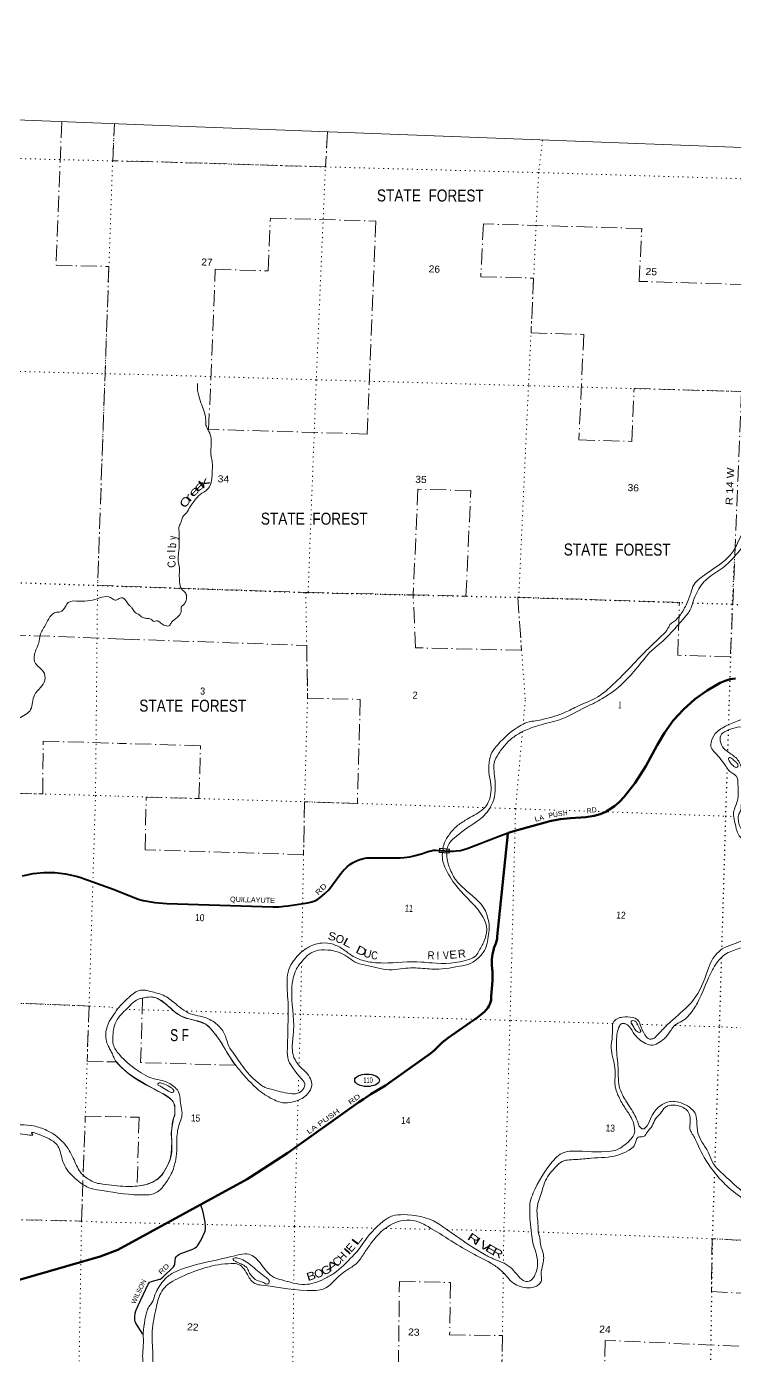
# Model space of a CAD drawing. Header units: feet. Extents: x -932108 to -739700, y 12311 to 202656.
# Drawn here: x -865854 to -848161, y 169453 to 202656 of the extents above; entities that cross this region are included whole.
import ezdxf
from ezdxf.enums import TextEntityAlignment as Align

# ---------------------------------------------------------------- set-up
doc = ezdxf.new("R2010")
doc.units = ezdxf.units.FT
doc.header["$LTSCALE"] = 80
doc.linetypes.add('DOT_DASHED', pattern=[7.7, 5, -1.2, 0.3, -1.2])
doc.linetypes.add('DOTTED', pattern=[1.5, 0.3, -1.2])
for name, color, linetype, lineweight in [('17', 7, 'Continuous', 25), ('23', 7, 'Continuous', 70), ('26', 7, 'Continuous', 40), ('29', 7, 'Continuous', 25), ('30', 7, 'Continuous', 35), ('39', 7, 'Continuous', 13), ('4', 7, 'Continuous', 13), ('44', 7, 'DOT_DASHED', 13), ('6', 7, 'DOTTED', 25), ('61', 7, 'Continuous', 13), ('7', 7, 'DOTTED', 13)]:
    doc.layers.add(name, color=color, linetype=linetype, lineweight=lineweight)
doc.layers.add('27', color=7, linetype='Continuous')
doc.layers.add('41', color=7, linetype='Continuous')

msp = doc.modelspace()

# ---------------------------------------------------------------- linework, layer by layer
at = {"layer": '17'}
msp.add_ellipse((-857343.59, 176327.61), major_axis=(-309.24, 1), ratio=0.500121, dxfattribs=at)
at = {"layer": '23'}
for points in [[(-853818.45, 182507.64), (-853757.37, 182528.5), (-853707.5, 182541.87), (-852836.84, 182781.85), (-852775.92, 182798.17), (-852517.26, 182849.77), (-852254.62, 182874.05), (-851874.22, 182904.38), (-851667.54, 182937.87), (-851520.13, 182980.65), (-851378, 183038.6), (-851362.66, 183045.92), (-851299.44, 183083.2), (-851161.55, 183179.15), (-851034.45, 183289), (-850919.52, 183411.52), (-850645.78, 183758.45), (-850377.47, 184177.78), (-850093.55, 184698.39), (-849911.71, 185009.39), (-849688.52, 185314.65), (-849434.63, 185594.91), (-849152.85, 185847.09), (-848846.24, 186068.44), (-848518.18, 186256.53), (-848394.3, 186307.83), (-848265.74, 186345.9), (-848133.9, 186370.33)], [(-864016.05, 171925.11), (-863568.95, 172090.03), (-860340.57, 173860.84), (-860252.17, 173911.39), (-859322.78, 174515.81), (-857545.87, 175777.25), (-857432.13, 175855.79), (-857247.08, 175983.55), (-857109.34, 176061.51), (-856879.03, 176198.95), (-855960.36, 176854.25), (-855755.95, 177000.89), (-855656.57, 177084.01), (-855568.2, 177175.03), (-855467.29, 177268.06), (-855315.02, 177385.03), (-854578.12, 177902.41), (-854401.37, 178049.48), (-854390.2, 178059.81), (-854354.69, 178097.44), (-854323.31, 178138.57), (-854296.4, 178182.75), (-854274.26, 178229.5), (-854257.12, 178278.32), (-854245.18, 178328.65), (-854238.56, 178379.96), (-854237.35, 178431.68), (-854206.02, 178812.58), (-854204.26, 178850.08), (-854207.34, 179057.14), (-854213.05, 179093.96), (-854224.25, 179222.95), (-854221.9, 179352.41), (-854206.03, 179480.91), (-854176.81, 179607.05), (-854170.56, 179626.27), (-854126.18, 179742.74), (-854106.99, 179803.51), (-854094.26, 179865.94), (-854088.44, 179922.91), (-853820.94, 182483.78), (-853818.45, 182507.64)], [(-872275.85, 168554.44), (-872142.48, 168687.91), (-871958.34, 168837.46), (-870012.11, 170077.14), (-869701.47, 170244.46), (-869375.04, 170378.38), (-869221.6, 170428.04), (-864016.05, 171925.11)]]:
    msp.add_lwpolyline(points, dxfattribs=at)
at = {"layer": '26'}
for points in [[(-863662.61, 181097.13), (-863062.09, 180850.38), (-862941.04, 180819.8), (-862644.98, 180767.95), (-862345.13, 180747.32), (-859699.59, 180665.52), (-859546.1, 180664.08), (-859418.94, 180675.11), (-859313.34, 180687.02), (-858831.69, 180758.61), (-858792.94, 180765.69), (-858720.69, 180784.96), (-858650.85, 180811.67), (-858584.19, 180845.54), (-858521.43, 180886.19), (-858519.7, 180887.48), (-858404.75, 180982.86), (-858300.4, 181089.74), (-858207.79, 181206.94), (-857995.48, 181490.68), (-857911.51, 181591.18), (-857906.58, 181596.72), (-857841.55, 181661.92), (-857770.06, 181719.97), (-857692.89, 181770.23), (-857610.89, 181812.14), (-857524.96, 181845.26), (-857436.04, 181869.21), (-857345.1, 181883.73), (-857253.14, 181888.67), (-856516, 181887.2), (-856414.66, 181890.69), (-856275.39, 181908.12), (-856138.7, 181940.02), (-855983.82, 181989.24), (-855842.3, 182034.98), (-855816.68, 182043.26), (-855792.3, 182050.75), (-855744.45, 182063.86), (-855682.27, 182074.06), (-855619.36, 182077.71), (-855286.82, 182052.25), (-855261.32, 182052.52), (-855231.67, 182052.82), (-855205.97, 182053.09), (-855181.67, 182054.03), (-855114.9, 182056.61), (-855008.33, 182070.61), (-854945.69, 182085.07), (-854920.57, 182090.87), (-854895.69, 182098.66), (-854842.32, 182115.38), (-853930.62, 182469.32), (-853818.45, 182507.64)], [(-865957.84, 181436.99), (-865691.57, 181491.88), (-865421.02, 181518.63), (-865149.15, 181516.96), (-864878.95, 181486.87), (-864613.37, 181428.71), (-864518.65, 181400.75), (-863662.61, 181097.13)]]:
    msp.add_lwpolyline(points, dxfattribs=at)
at = {"layer": '29'}
msp.add_lwpolyline([(-862949.9, 169986.13), (-863122.39, 170262.75), (-863141.58, 170302.17), (-863147.64, 170330.47), (-863150.66, 170412.33), (-863141.58, 170506.32), (-863126.43, 170565.94), (-863065.83, 170703.39), (-862815.36, 171232.96), (-862781.02, 171273.4), (-862768.9, 171285.53), (-862734.56, 171301.68), (-862706.28, 171311.81), (-862617.4, 171329.98), (-862524.48, 171354.24), (-862508.33, 171362.34), (-862488.13, 171374.47), (-862447.73, 171410.83), (-862181.1, 171665.51), (-862154.84, 171703.93), (-862148.78, 171734.23), (-862128.58, 171887.85), (-862113.44, 171915.16), (-862084.14, 171948.49), (-862046.78, 171973.78), (-861995.26, 172001.04), (-861696.31, 172106.15), (-861636.73, 172137.5), (-861604.41, 172163.78), (-861583.19, 172187), (-861498.36, 172320.4), (-861389.28, 172558.91), (-861377.17, 172619.58), (-861377.16, 172668.06), (-861393.32, 172785.29), (-861441.8, 173031.89), (-861465.05, 173117.83), (-861507.08, 173220.99)], dxfattribs=at)
at = {"layer": '39'}
msp.add_lwpolyline([(-863789.75, 177799.4), (-863836.78, 177659.6), (-863868.56, 177543), (-863872.09, 177399.9), (-863859.73, 177299.19), (-863849.14, 177263.86), (-863812.95, 177195.99)], dxfattribs=at)
msp.add_arc((-850506.89, 177152.53), 734.7, 176.57197, 195.61184, dxfattribs=at)
for points in [[(-842460.6, 194356.52), (-842590.32, 194291.42), (-842727.46, 194147.82), (-842912.59, 193919.4), (-843001.65, 193769.66), (-843126.82, 193623.52), (-843252.34, 193562.29), (-843507.05, 193494.55), (-843684.59, 193534.62), (-844224.79, 193758.25), (-844496.91, 193846.91), (-844800.84, 193852.06), (-845397.41, 193750.7), (-845569.35, 193687.44), (-846022.13, 193557.59), (-846191.44, 193461.88), (-846322.64, 193316), (-846369.66, 193160.39), (-846332.94, 192938.47), (-846214.49, 192696.83), (-846060.02, 192449.57), (-845956.96, 192224.77), (-845582.9, 191559.66), (-845463.31, 191297.75), (-845460.94, 191073.29), (-845541.79, 190880.75), (-845781.64, 190691.09), (-846048.68, 190617.83), (-846306.8, 190610.88), (-847201.89, 190639.75), (-847374.18, 190614.92), (-847523.38, 190518.33), (-847639.55, 190347.54), (-847695.83, 190117.55), (-847707.71, 189982.64), (-847746.17, 189931.76), (-847781.66, 189949.48), (-847806.92, 190017.28), (-847837.69, 190050.96), (-847875.02, 190026.31), (-847907.27, 189932.72), (-847955.16, 189756.93), (-847982.34, 189640.88), (-848115.03, 189460.71), (-848401.55, 189170), (-848800.31, 188892.26), (-848949.42, 188751.2), (-849076.51, 188560.68), (-849172.31, 188348.57), (-849277.19, 188066.12), (-849437.4, 187854.81), (-850030.38, 187231.81), (-850237.36, 187056.89), (-850400.37, 186873.99), (-851181.27, 186050.99), (-851359.76, 185929.4), (-851622.25, 185775.09), (-851881.33, 185652.97), (-852533.58, 185335.74), (-852774.22, 185267.39), (-853063.54, 185191.06), (-853421.92, 185055.07), (-853678.21, 184904.53), (-853902.76, 184696.02), (-854059.13, 184480.49), (-854163.4, 184258.65), (-854168.29, 184052.7), (-854139.33, 183558.25), (-854197.8, 183277.82), (-854309.33, 183074.49), (-854459.76, 182903.17), (-854634.66, 182771.32), (-855163.22, 182379.98), (-855290.05, 182242), (-855349.5, 182110.36)], [(-861578.59, 193733.76), (-861578.06, 193559.91), (-861551.65, 193425.36), (-861399.89, 192976.1), (-861376.11, 192827.51), (-861369.55, 192699.89), (-861314.38, 192578.23), (-861251.18, 192409.74), (-861240.58, 191910.03), (-861210.77, 191761.18), (-861212.86, 191573.3), (-861252.01, 191227.35), (-861332.33, 191093.4), (-861515.19, 190963.92), (-861661.25, 190800.49), (-861766.14, 190657.51), (-861857.21, 190507.86), (-861952.49, 190400.84), (-861987.8, 190283.13), (-862039.1, 190168.13), (-862042.77, 190036.91), (-862040.31, 189767.97), (-862053.85, 189501.76), (-862068.53, 189348.78), (-862035.92, 189171.51), (-862034.34, 189021.87), (-862032.84, 188823.73), (-862002.15, 188648.56), (-861931.7, 188554.54), (-861870.24, 188485.16), (-861859.84, 188353.33), (-861903.19, 188235.96), (-861985.44, 188150.61), (-861988.14, 188041.58), (-862068.12, 187915.7), (-862164.44, 187830.96), (-862231.4, 187773.24), (-862277.2, 187692.36), (-862390.22, 187687.18), (-862500.19, 187752.61), (-862602.55, 187807.59), (-862667.76, 187790.22), (-862745.82, 187848.19), (-862847.65, 187868.8), (-862949.4, 187891.42), (-863058.75, 187970.97), (-863156.83, 188031.84), (-863218.98, 188131.56), (-863273.18, 188182.43), (-863384.25, 188326.88)], [(-855444.71, 182118.29), (-855427.24, 182210.87), (-855324.84, 182415.32), (-855127.3, 182651.29), (-854888.24, 182822.79), (-854532.75, 183031.67), (-854360.73, 183189.92), (-854269.05, 183400.18), (-854242.39, 183643.59), (-854287.6, 183948.74), (-854289.97, 184266.18), (-854220.75, 184515.82), (-854077.32, 184711.7), (-853492.12, 185201.64), (-853295.1, 185286.03), (-853128.93, 185309.12), (-852931.91, 185347.03), (-852390.58, 185521.53), (-852071.62, 185677.43), (-851576.19, 185908.51), (-851246.74, 186167.03), (-850363.93, 187064.42), (-849981.43, 187431.8), (-849813.7, 187630.67), (-849771.83, 187713.74), (-849686.35, 187780.76), (-849511.44, 187959.09), (-849352.28, 188239.18), (-849250.37, 188499.52), (-849170.66, 188712.33), (-849025.13, 188863.65), (-848509.68, 189231.3), (-848241.07, 189480.34), (-848111.01, 189692.98), (-847909.81, 190153.14), (-847748.38, 190532.17), (-847580.91, 190724.98), (-847395.08, 190830.08), (-847234.94, 190806.93), (-846661.61, 190790.05), (-846335.21, 190745.52), (-845911.54, 190854.41), (-845683.23, 191010.21), (-845617.42, 191274.15)], [(-863384.25, 188326.88), (-863431.68, 188371.79), (-863512.13, 188376.03), (-863620.4, 188322.53), (-863706.09, 188355.17), (-863809.33, 188408.48), (-864023.7, 188378.1), (-864525.51, 188297.15), (-864812.51, 188262.72), (-864877.63, 188167.66), (-865012.44, 188030.13), (-865107.32, 188022.67), (-865382.09, 187707.39), (-865512.26, 187448.65), (-865549.81, 187259.99), (-865654.72, 186968.26), (-865628.94, 186739.51), (-865435.09, 186542.42), (-865396.95, 186323.42), (-865508.86, 186140.86), (-865657.16, 185953.25), (-865751.99, 185590.61), (-866048.13, 185374.81), (-866290.48, 185280.62), (-866554.29, 185211.24), (-866750.16, 185051.19), (-866833.94, 184865.83), (-866850.69, 184557.53), (-866934.76, 184362.09), (-867033.62, 184213.48), (-867163.05, 183980.95), (-867296.73, 183740.47), (-867426.14, 183651.23), (-867546.67, 183448.72), (-867731.39, 183326.7), (-868161.83, 183205.44), (-868578.11, 183015.16), (-869039.75, 183001.72), (-869466.31, 183160.85), (-869769.93, 183322.64), (-869996.68, 183353.14), (-870060.88, 183433.62), (-870178.09, 183491.35), (-870289.78, 183530.77), (-870380.14, 183611.98), (-870442.07, 183773.12), (-870600.35, 183874.37), (-870927.71, 183837.03), (-871095.48, 183744.81), (-871250.87, 183591.7), (-871384.5, 183567.15), (-871522.3, 183609.31), (-871686.38, 183504.89), (-871781.08, 183289.56), (-871833.86, 183060.96), (-871845.32, 182940.2), (-872021.39, 182910.77), (-872205.11, 182895.68), (-872345.05, 182790.58), (-872486.34, 182604.74), (-872567.58, 182601.04), (-872665.61, 182708.65), (-872782.3, 182927.81), (-873147.08, 183206.32), (-873316.03, 183235.39)], [(-847314.27, 185344.94), (-847491.19, 185399.13), (-847628.08, 185447.54), (-847780.61, 185413.76), (-848467.73, 185128.37), (-848594.56, 185036.87), (-848731.35, 184808.36), (-848742.71, 184639.07), (-848649.35, 184515.75), (-848370.49, 184164.04), (-848275.04, 184042.65), (-848175.04, 183979.68), (-848109.04, 183922.23), (-848073.02, 183730.67), (-848068.29, 183421.21), (-848133.4, 183173.41), (-848180.33, 183019.82), (-848169.14, 182859.65), (-848113.44, 182610.64), (-848063.09, 182471), (-847963.44, 182353.47), (-847574.26, 181758.44), (-847285.26, 181361.82), (-847114.98, 181200.79), (-847016.29, 181107.56), (-846948.45, 180999.5), (-846887.42, 180548.13), (-846918.45, 180389.8), (-847015.21, 180294.97), (-847143.18, 180223.74), (-848212.37, 179720.52), (-848464.98, 179608.22), (-848588.49, 179500.41), (-848727.11, 179322.52), (-848832.96, 179064.36), (-849188.96, 178332.01), (-849624.25, 177908.31), (-849848.62, 177703.83), (-850080.6, 177463.3), (-850201.66, 177365.48), (-850282.6, 177356.88), (-850402.71, 177467.22), (-850512.77, 177716.58), (-850591.62, 177849.37), (-850702.55, 177892.61), (-850955.78, 177905.66), (-851088.38, 177866.96), (-851195.63, 177762.49), (-851212.06, 177662.14), (-851210.39, 177514.52), (-851240.27, 177196.46)], [(-847327.33, 184159.04), (-847141.07, 184413.69), (-847034.7, 184590.97), (-847011.1, 184717.28), (-847053.85, 184939.46), (-847236.81, 185133.38), (-847517.32, 185167.83), (-848261.44, 185101.19), (-848378.57, 185047.68), (-848482.32, 184977.41), (-848515.8, 184809.08), (-848429.25, 184621.38), (-848302.76, 184518.85), (-848081, 184337.39), (-847995.76, 184165.91), (-847951.34, 183749.62), (-847989.87, 183185.35), (-848011.89, 183048.87), (-848058.3, 182953.87), (-848060.22, 182816.51), (-848033.38, 182692.04), (-847914.49, 182506.97), (-847428.29, 181873.36), (-847220.67, 181551.03), (-846942.17, 181191.25), (-846803.35, 180861.8), (-846784.72, 180594.19), (-846841.17, 180313.67), (-846923.51, 180133.32), (-847097.63, 180019.63), (-847333.81, 179914.7), (-847733.44, 179709.77), (-847898.73, 179660.37), (-848225.47, 179557.37), (-848396.53, 179467.8), (-848581.57, 179287.88), (-848726.58, 179055.69), (-849030.04, 178373.6), (-849197.86, 178079.74), (-849475.73, 177802.8), (-849651.33, 177701.3), (-849708.5, 177637.09), (-849781.66, 177529.11), (-850075.7, 177250.85), (-850250.87, 177205.93), (-850423.42, 177268.01), (-850581.46, 177386.07), (-850720.37, 177574.03), (-850886.37, 177740.93), (-850970.81, 177744.61), (-851033.91, 177682.68), (-851089.94, 177505.23), (-851111.34, 177150.42), (-851069.27, 176633.17), (-851023.1, 176117.77), (-850871.25, 175809.99), (-850651.14, 175450.73), (-850564.08, 175257.79)], [(-848203.37, 184348.78), (-848248.13, 184385.09), (-848294.28, 184389.12), (-848309.49, 184363.51), (-848301.01, 184326.76), (-848254.07, 184247.9), (-848172.86, 184169.58), (-848113.77, 184138.71), (-848076.27, 184167.4), (-848088.95, 184246.78), (-848156.87, 184306.33), (-848203.37, 184348.78)], [(-863789.75, 177799.4), (-863657.65, 177997.95), (-863457.49, 178247.95), (-863251.9, 178437.08), (-863120.79, 178534.45), (-862883.21, 178578.68), (-862789.59, 178554.39), (-862482.95, 178472.32), (-862165.38, 178270.51), (-861970.71, 178114.48), (-861754.62, 177987.84), (-861511.44, 177928.74), (-861200.6, 177804.04), (-861046.84, 177680.11), (-860882.5, 177428.38), (-860798.58, 177180.15), (-860664.31, 176978.25), (-860364.12, 176560.93), (-859986.66, 176206.94), (-859886.49, 176148), (-859743.31, 176105.39), (-859264.73, 175993.59), (-859085.1, 176001.94), (-858947.87, 176101.07), (-858901.63, 176238.52), (-859000.06, 176384.29), (-859181.54, 176612.51), (-859307.51, 176820.12), (-859334.88, 177118.43), (-859315.33, 177895.76), (-859314.47, 178194.87), (-859341.67, 178822.64), (-859297.54, 179097.63), (-859179.46, 179312.8), (-859005.69, 179511.4), (-858773.19, 179671.06), (-858475.38, 179757.14), (-858188.76, 179724.44), (-857934.56, 179594.12), (-857690.16, 179423.8), (-857315.24, 179290.24), (-856942, 179257.81), (-855982.14, 179282.72), (-855719.29, 179259.14), (-854797.02, 179346.32), (-854621.77, 179439.75), (-854541.53, 179571.68), (-854463.13, 179707.73), (-854416.45, 179808.78), (-854355.02, 180157.8), (-854448.73, 180412.52), (-855077.94, 181139.27), (-855364.93, 181582.29), (-855460.75, 181881.57), (-855444.71, 182118.29)], [(-855349.5, 182110.36), (-855341.17, 181852.1), (-855247.28, 181554.93), (-855158.11, 181381.27), (-855039.58, 181234.62), (-854503.2, 180736.27), (-854383.97, 180559.27), (-854330.29, 180403.32), (-854287.97, 180171.05), (-854306.41, 179977.82), (-854349.58, 179725.02), (-854439.08, 179518.71), (-854547.12, 179396.07), (-854758.91, 179249.66), (-855036.08, 179174.82), (-855723.92, 179105.73), (-855950.75, 179123.69), (-856434.31, 179120.49), (-856717.69, 179088.37), (-857309.56, 179188.93), (-857602.39, 179264.34), (-857996.8, 179505.87), (-858249.59, 179575.5)], [(-858249.59, 179575.5), (-858557.72, 179576.79), (-858789.53, 179479.76), (-858964.17, 179307.47), (-859118.61, 179089.84), (-859187.83, 178886.69), (-859224.19, 178605.29), (-859180.61, 177564.48), (-859212.33, 177204.05), (-859190.64, 176960.56), (-859075.43, 176737.25), (-858880.75, 176534.73), (-858755.31, 176361.51), (-858726.11, 176198.54), (-858827.67, 175992.75), (-858965.78, 175873.45), (-859121.8, 175805.45), (-859405.63, 175763.24), (-859737.18, 175874.7), (-859984.3, 176028.97), (-860478.54, 176523.46), (-860694.63, 176789.57), (-861008.89, 177300.48), (-861233.72, 177597.29), (-861371.05, 177728.59), (-861585.04, 177810.67), (-861990.8, 177929.4), (-862188.27, 178067.36), (-862389.94, 178247.95), (-862645.36, 178396.52), (-862954.18, 178381.67), (-863146.74, 178307.18), (-863304.25, 178158.41), (-863587.71, 177845.33), (-863669.35, 177634.63), (-863693.81, 177441.66), (-863685.15, 177222.99), (-863542.75, 176976.26), (-862986.71, 176513.43), (-862750.43, 176387.93), (-862513.11, 176333.13), (-862314.68, 176263.85), (-862169.75, 176168.61), (-862063.81, 176056.87), (-862017.38, 175872.93), (-861992.46, 175657.6), (-861968.77, 175460.5), (-862025.31, 175270.95), (-862097.06, 174869.82), (-862096.97, 174639.4), (-862125.71, 174347.57), (-862238.02, 173986.61), (-862396.05, 173732.75), (-862546.39, 173563.45), (-862682.49, 173490.55), (-862907.31, 173461.94), (-863953, 173569.82)], [(-850582.87, 177725.7), (-850620.64, 177783.94), (-850665.66, 177814.19), (-850726.23, 177810.77), (-850745.81, 177777.26), (-850721.6, 177731.74), (-850663.55, 177630.17), (-850594.76, 177544.3), (-850535.14, 177525.54), (-850500, 177546.24), (-850514.25, 177589.31), (-850547.82, 177651.4), (-850582.87, 177725.7)], [(-863946.36, 173736), (-863373.39, 173676.27), (-862930.83, 173709.55), (-862668.95, 173803.25), (-862468.35, 173970.37), (-862331.56, 174198.87), (-862238.56, 174439.4), (-862223.54, 174646.93), (-862228.18, 175004.89), (-862181.96, 175374.79), (-862151.11, 175482.59), (-862149.45, 175613.9), (-862171.66, 175752.31), (-862268.95, 175877.82), (-862470.88, 176005.87), (-863256.98, 176458.5), (-863505.41, 176675.49), (-863632.25, 176816.43), (-863665.82, 176878.53), (-863707.52, 176985.45), (-863765.39, 177091.06), (-863812.95, 177195.99)], [(-864197.9, 167217.28), (-863612.72, 167077.22), (-863402.41, 167003.38), (-863268.67, 166975.33), (-863208.8, 167009.1), (-863096.48, 167137.61), (-862981.8, 167320.59), (-862944.22, 167444.27), (-862898.59, 167381.65), (-862910.47, 167246.74), (-863001.37, 167101.13), (-863110.72, 166994.72), (-863178.29, 166922.88), (-863170.24, 166876.04), (-863091.13, 166842.28), (-862991.05, 166781.32), (-862844.89, 166621.34), (-862755.9, 166536.62), (-862682.21, 166517.24), (-862571.64, 166558.91), (-862410.28, 166703.48), (-862297.71, 166931.02), (-862260.58, 167416.53), (-862283.22, 167544.85), (-862301.58, 167679.05), (-862289.44, 167773.52), (-862279.21, 167870.1), (-862313.05, 167972.63), (-862477.74, 168309.27), (-862586.92, 168485.83), (-862703.28, 168682.91), (-862802.58, 168901.49), (-862925.76, 169220.15), (-862952.69, 169435.57), (-862935.57, 169691.52), (-862935.75, 170012.91), (-862895.3, 170342.63), (-862850.37, 170542.8), (-862798.72, 170665.87), (-862719.88, 170765.52), (-862653.89, 170940.51), (-862461.95, 171279.81), (-862268.52, 171467.45), (-862064.5, 171573.77), (-860744.26, 171920.53), (-860506.16, 171976.86), (-860298.47, 171981.97), (-860143.05, 171896.37), (-859849.77, 171552.11), (-859669, 171400.73), (-859474.33, 171337.68), (-858901.09, 171225.81), (-858665.78, 171264.07), (-858415.7, 171364.35), (-858169.99, 171503.22), (-857708.48, 171927.8), (-857566.7, 172085.34), (-857447.74, 172249.37), (-856945.59, 172800.09), (-856697.78, 172940.89), (-856446.74, 172970.39), (-855585.65, 172761.08), (-855399.81, 172633.74), (-855180.84, 172480.69), (-854540.62, 172054.63), (-854373.49, 171960.43), (-854122.96, 171838.36), (-853913.09, 171754.43), (-853727.51, 171621.03), (-853558.53, 171429.74), (-853398.65, 171307.57), (-853263.25, 171317.84), (-853161.6, 171432.67), (-853090.28, 171637.75), (-853079.62, 171790.9), (-853196.07, 172264.9), (-853232.44, 172494.88), (-853278.27, 173111.34), (-853264.47, 173290.63), (-853188.34, 173513.69), (-852713.47, 174293.43), (-852557.71, 174448.34), (-852364.45, 174538.97), (-852196.44, 174557.93), (-851249.78, 174557.13), (-851054.07, 174611.26), (-850900.41, 174717.76), (-850657.59, 175022.5), (-850665.29, 175170.39), (-850740.12, 175395.99), (-850889.34, 175624.82), (-851053.77, 175921.02), (-851115.67, 176073.29), (-851148.37, 176248.54), (-851143.65, 176450.46), (-851157.56, 176687.55), (-851214.48, 176954.81)], [(-874188.61, 169519.75), (-874187.6, 169524.49), (-874201.98, 169728.71), (-874078.49, 169822.16), (-873648.96, 169911.16), (-873328.99, 170043.56), (-873041.99, 170435.18), (-872944.65, 170672.64), (-872981.64, 171075.25), (-873122.61, 172076.08), (-873039.51, 172451.15), (-872714.41, 172908.32), (-872453.57, 173086.75), (-872145.28, 173233.6), (-871626.03, 173289.85), (-870857.65, 173466.33), (-870619.23, 173635.29), (-870238.27, 174216.03), (-869696.11, 174727.72), (-869329.23, 175094.93), (-868942.98, 175863.2), (-868436.85, 176311.31), (-868110.87, 176370.9), (-868019.97, 176237.21), (-867901.6, 176149.17), (-867790.97, 176000.8), (-867654.19, 175708.43), (-867327.4, 175368.42), (-866859.94, 175159.72), (-866297.1, 175190.54), (-865684.84, 175187.7), (-865345.59, 175075.39), (-864878.65, 174705.25), (-864667.49, 174336.15), (-864477.74, 173993.88), (-864262.85, 173828.5), (-864111.65, 173761.75), (-863946.36, 173736)], [(-863953, 173569.82), (-864238.46, 173621.99), (-864638.25, 173873.21), (-864925.89, 174244.43), (-865049.59, 174643.39), (-865356.75, 174894.07), (-865714.51, 174992.78), (-865710.6, 174988.63), (-866014.69, 174991), (-866492.07, 174919.47), (-867095.91, 175077.46), (-867668.56, 175484.83), (-867979.08, 175830.44), (-868111.24, 176072.24), (-868243.39, 176100.11), (-868535.13, 175968.95), (-868608.93, 175851.93), (-868761.86, 175571.62), (-868955.81, 175336.85), (-869191.13, 174992.22), (-869441.12, 174698.46), (-869937.24, 174248.05), (-870356.44, 173668.37), (-870579.96, 173456.62), (-871371.28, 173109.24), (-872308.36, 172878.9), (-872755.6, 172590.6), (-872896.07, 172180.79), (-872883.11, 171568.97), (-872822.25, 170941.68), (-872821.06, 170626.83), (-872980.36, 170120.68), (-873225.5, 169927.68), (-873757.86, 169692.19), (-873954.26, 169584.62), (-874046.52, 169456.01), (-874046.84, 169455.41)], [(-862433.38, 176127.53), (-862509.78, 176177.35), (-862570.18, 176224.45), (-862563.02, 176250.41), (-862508.12, 176262.17), (-862406.64, 176233.5), (-862235.48, 176139.13), (-862187.06, 176094.57), (-862171.06, 176045.37), (-862210.48, 176018.79), (-862258.21, 176032.99), (-862433.38, 176127.53)], [(-864212.65, 166842.95), (-863913.85, 166868), (-863596.28, 166852.15), (-863345.41, 166784.63), (-863101.79, 166642.64), (-862951.88, 166522.92), (-862859.65, 166419.86), (-862707.82, 166391.02), (-862518.31, 166441.38), (-862382.04, 166564.81), (-862231.53, 166691.65), (-862138, 166851.3), (-862105.76, 166991.39), (-862080.07, 167305.58), (-862055.77, 167448.03), (-862068.63, 167662.84), (-862538.16, 168867.74), (-862677.6, 169183.06), (-862698.76, 169485.15), (-862712.16, 170059.77), (-862616.9, 170631.67), (-862497.86, 171008.51), (-862360.9, 171194.56), (-862194.74, 171310.62), (-861966.25, 171423.97), (-860735.6, 171748.35), (-860553.35, 171724.24), (-860426.95, 171619.69), (-860306.4, 171426.47), (-860222.83, 171309.64), (-860117.15, 171238.34), (-859985.42, 171210.37), (-858675.91, 171076.53), (-858465.34, 171101.72), (-858296.29, 171191.38), (-858088.08, 171394.55), (-857924.89, 171534.99), (-857724.03, 171661.67), (-857584.09, 171776.85), (-857408.66, 172013.78), (-857230.27, 172272.82), (-856687.9, 172750.47), (-856430.91, 172824.17), (-856111.51, 172804.19), (-855819.21, 172670.19), (-854660.89, 171974.97), (-854270.86, 171772.03), (-854036.15, 171610.22), (-853835.36, 171409.46), (-853682.91, 171255.27), (-853509.14, 171174.93), (-853109.93, 171183.82), (-853005.13, 171278.3), (-852978.82, 171374.18), (-852991.24, 171459.61), (-852984.34, 171572.5), (-852928.23, 171891.43), (-852934.62, 171976.6), (-853003.33, 172203.95), (-853015.48, 172295.44), (-853027.37, 172392.98), (-853056.84, 172503.41), (-853067.25, 172681.73), (-853085.36, 173193.89), (-853021.99, 173401.34), (-852963.79, 173582.74), (-852883.03, 173819.75), (-852617.92, 174174.06), (-852469.59, 174296.96), (-852343.11, 174333.89), (-852127.03, 174346.72), (-851740.85, 174380.43), (-851074.87, 174456.53), (-850824.44, 174564.88), (-850695.51, 174658.31), (-850617.9, 174822.69), (-850565.89, 174907.34), (-850501.21, 174912.61), (-850430.32, 174921.65), (-850334.7, 175036.74), (-850219.41, 175187.35), (-850131.22, 175363.41), (-849980.7, 175536.74), (-849924.67, 175621.22), (-849823.1, 175687.54), (-849513.49, 175674.05), (-849373.55, 175603.28), (-849295.75, 175492.76), (-849266.54, 175283.3), (-849271.78, 175115.77), (-849229.91, 175012.88), (-849160.32, 174898.68)], [(-850564.08, 175257.79), (-850526.66, 175162.33), (-850450.26, 175112.52), (-850344.05, 175192.78), (-850231.48, 175420.32), (-850024.67, 175684.19), (-849769.96, 175798.41), (-849661.14, 175799.74), (-849239.98, 175617.67), (-849144.09, 175506.37), (-849102.21, 175310.51), (-849073.09, 175006.05), (-848964.34, 174772.92), (-848819.58, 174534.17), (-848716.95, 174299.28), (-848338.1, 173884.6), (-847846.74, 173462.99), (-847596.83, 173326.79), (-847357.67, 173267.87), (-847116.85, 173247.27), (-846766.86, 173329.05), (-846157.18, 173500.58), (-845827.99, 173520.61), (-845619.07, 173507.47), (-845484.46, 173453.1), (-845370.3, 173391.53), (-845119.69, 173317.96), (-844641.62, 173008.1), (-844392.76, 172894.18), (-844088.48, 172711.15), (-843611.46, 172377.08), (-843408.14, 172281.31), (-843176.06, 172198.44), (-842211.73, 171861.35), (-841972.66, 171800.4), (-841738.91, 171662.89), (-841373.09, 171319.51), (-841264.77, 171029.8), (-841278.58, 170850.51), (-841342.56, 170721.92), (-841383.37, 170477.1), (-841503.2, 170221.58), (-841679.58, 169915.97), (-841878.08, 169750.78), (-842153.95, 169566.74), (-842314.08, 169403.92), (-842410.22, 169183.75), (-842430.31, 168905.7), (-842322.53, 168743.35), (-842100.06, 168624.51), (-841814.32, 168571.64), (-841517.03, 168552.63), (-841195.18, 168542.66), (-840509.44, 168516.84), (-840271.86, 168468.09), (-839989.52, 168383.03), (-839380.86, 167972.49), (-839178.93, 167797.95), (-839032.07, 167561.13), (-838767.81, 167011.97), (-838713.25, 166829.71), (-838744.98, 166701.73), (-838790.95, 166570.33), (-838895.29, 165881.59), (-839082.68, 165321.78), (-839202.77, 164967.22), (-839198.3, 164791.18), (-839124.61, 164632.34), (-838975.48, 164447.97), (-838809.57, 164372.03), (-838638.25, 164467.65), (-838285.03, 164763.54), (-838118.7, 164883.63), (-837887.67, 164962.51), (-837403.15, 165034.39), (-837263.3, 165008.08), (-837101.23, 164843.37), (-836981.99, 164573.39), (-836927.08, 164259.73), (-836997.69, 163652.39), (-837226.23, 162746.72), (-837256.37, 162376.12), (-837211.6, 161921.41)], [(-849160.32, 174898.68), (-848872.81, 174328.3), (-848644.91, 174009.13), (-848350.59, 173689.08), (-847886.86, 173327.29), (-847487.21, 173113.83), (-847169.03, 173065.61), (-846811.87, 173126.87), (-846155.68, 173348.93), (-845831.22, 173399.48), (-845623.44, 173360.11), (-844991.01, 173079.91), (-843797.21, 172320.49), (-843583.57, 172183.85), (-843369.58, 172101.76), (-843125.71, 172058.8), (-842946.86, 172002.51), (-842340.31, 171775.99), (-842173.96, 171710.13), (-841684.54, 171430.1), (-841524.65, 171261.43), (-841450, 171031.8), (-841526.56, 170752.16), (-841545.6, 170544.8), (-841595.86, 170314.55), (-841830.45, 169920.52), (-841955.36, 169826.91), (-842117.5, 169757.17), (-842337.6, 169605.05), (-842478.85, 169459.61), (-842544.57, 169244.18), (-842547.1, 168906.74), (-842448.49, 168672.02), (-842292.19, 168513.62), (-842108.27, 168434.87), (-841857.14, 168419.89), (-841293.95, 168401.43), (-841100.51, 168356.62), (-840900.16, 168331.73), (-840646.93, 168318.68), (-840551.22, 168296.32), (-840463.19, 168282.38), (-840357.86, 168249.5), (-840167.3, 168184.6), (-839501.48, 167884.76), (-839298.68, 167730.4), (-839091.07, 167361.58), (-838915.62, 166994.16), (-838841.66, 166841.36), (-838879.33, 166669.18), (-838982.55, 166378.57), (-839079.38, 165816.84), (-839125.08, 165505.53), (-839208.29, 165305.01), (-839301.02, 165024.06), (-839327.93, 164728.1), (-839272.95, 164602.41), (-839058.95, 164334.38), (-838900.65, 164268.87), (-838678.72, 164323.88), (-838357.4, 164487.76), (-838234.33, 164538.99), (-838054.18, 164652.42), (-837868, 164765.59), (-837582.69, 164888.59), (-837442.92, 164953.25), (-837374.83, 164944.22), (-837307.35, 164874.58), (-837194.41, 164784.77), (-837116.52, 164629.78), (-837092.21, 164353.83), (-837222.68, 163619.74), (-837375.44, 162603.64), (-837371.39, 161952.62), (-837268.4, 161400.38), (-837095.83, 160873.41), (-836804.11, 160213.9), (-836581.64, 159909.11), (-836469.49, 159801.15), (-836342.3, 159761.25), (-835970.45, 159603.57), (-835824.47, 159486.04), (-835704.27, 159331.23), (-835501.29, 158994.95), (-835385.73, 158826.2), (-835240.53, 158690.52), (-834051.62, 157771.63), (-833845.32, 157604.99), (-833677.01, 157508.05), (-833665.52, 157496.76)], [(-860490.24, 171739.68), (-860612.96, 171789.5), (-860669.7, 171828.35), (-860694.26, 171865.8), (-860667.16, 171886.85), (-860576.61, 171884.93), (-860408.34, 171816.97), (-860249.77, 171711.02), (-859915.41, 171431.68), (-859816.02, 171354.58), (-859788.83, 171284.68), (-859825.02, 171239.76), (-859934.37, 171272.82), (-860108.94, 171335), (-860213.92, 171422.44), (-860282.63, 171510.33), (-860337.79, 171631.98), (-860405.71, 171691.53), (-860490.24, 171739.68)]]:
    msp.add_spline(points, degree=3, dxfattribs=at)
at = {"layer": '4'}
msp.add_lwpolyline([(-924530.42, 202655.58), (-893729.37, 201405.05), (-862926.63, 200196.88), (-832122.26, 199031.09), (-801316.3, 197907.67), (-770508.84, 196826.62), (-739699.92, 195787.95), (-745759.19, 12310.89), (-776820.49, 13358.06), (-807880.32, 14447.96), (-838938.61, 15580.59), (-869995.32, 16755.93)], dxfattribs=at)
at = {"layer": '44'}
for p, q in [((-862956.17, 178381.17), (-863002.05, 176769.08)), ((-863609.15, 176785.89), (-863828.52, 176791.96)), ((-860630.15, 176703.41), (-863002.05, 176769.08)), ((-863881.27, 175422.98), (-863040.91, 175403.71)), ((-863040.91, 175403.71), (-863089.84, 173684.71))]:
    msp.add_line(p, q, dxfattribs=at)
for points in [[(-864975.83, 200275.95), (-865115.65, 196693.43), (-863795.98, 196660.48), (-864079.23, 188694.45), (-863370.84, 188669.31)], [(-862961.65, 199287.95), (-863701.58, 199298.95), (-863656.52, 200225.03)], [(-858328.93, 200020.2), (-858381, 199148.95), (-862961.65, 199287.95)], [(-847983, 193537.95), (-848258.6, 186904.61), (-849577.9, 186947.65), (-849536.29, 188266.98), (-853577, 188394.95), (-853480.36, 187072.37), (-856131.87, 187133.6), (-856191.15, 188455.31), (-854871.16, 188424.83), (-854749.87, 191062.74), (-856069.86, 191093.22), (-856191.15, 188455.31)], [(-863370.83, 188669.31), (-858874, 188515.95), (-858817, 188515.95), (-856191.15, 188455.31)], [(-863421.66, 187350.28), (-868033.43, 187527.08), (-868078.12, 184874.21), (-866758.55, 184837.84), (-866780.78, 183517.95), (-865450.31, 183481.27), (-865437.38, 184802.75), (-863533.43, 184745.85)], [(-863421.66, 187350.28), (-858852.4, 187194.45), (-858830.85, 185875.57), (-857511.6, 185845.1), (-857585.7, 183243.67), (-858905, 183286.95), (-858930.12, 181967.11), (-862888.58, 182085.4), (-862863.47, 183405.24), (-861543.82, 183365.81), (-861506.24, 184685.27), (-863533.43, 184745.85)], [(-877641.98, 174501.02), (-877578.12, 175819.62), (-876258.74, 175774.68), (-875918.99, 175174.86), (-874939.37, 175729.74), (-874867.63, 177211.2), (-873547.78, 177176.15), (-873483.91, 178494.92), (-869520.31, 178389.65), (-864291.12, 178182.23), (-864339.31, 176803.67), (-863828.52, 176791.96)], [(-862956.17, 178381.17), (-862846.97, 178403.89), (-862729.85, 178411.7), (-862624.45, 178384.36), (-862499.53, 178321.87), (-862374.61, 178232.03), (-862241.88, 178118.76), (-862171.62, 178056.27), (-862081.83, 177982.06), (-861964.72, 177919.57), (-861843.7, 177876.6), (-861671.94, 177833.64), (-861504.08, 177782.86), (-861367.45, 177724.28), (-861262.04, 177626.63), (-861137.12, 177482.12), (-861031.72, 177341.51), (-860941.94, 177189.18), (-860836.54, 177017.33), (-860754.56, 176884.53), (-860692.1, 176790.79), (-860630.15, 176703.41)], [(-863609.15, 176785.89), (-863480.18, 176650.57), (-863326.98, 176514.97), (-863150.21, 176391.16), (-862902.72, 176243.77), (-862672.92, 176114.07), (-862454.9, 175996.16), (-862289.91, 175890.04), (-862201.52, 175807.5), (-862148.49, 175695.48), (-862148.49, 175577.57), (-862148.49, 175459.66), (-862183.84, 175365.33), (-862213.31, 175182.57), (-862236.88, 174993.91), (-862219.2, 174787.56), (-862242.77, 174492.79), (-862272.23, 174315.92), (-862384.19, 174103.68), (-862454.9, 173973.97), (-862566.85, 173867.85), (-862702.38, 173779.42), (-862826.12, 173732.26), (-862943.97, 173708.67), (-863089.84, 173684.71)], [(-867095.34, 172861.36), (-864478.92, 172809.32), (-864387.16, 175434.58), (-863881.27, 175422.98)], [(-834825.07, 158368.23), (-834874.28, 156989.53), (-836204.2, 157046.86), (-836167.26, 158366.5), (-837486.18, 158423.36), (-837391.83, 162384.51), (-839981.58, 162515.54), (-839843.12, 165218.05), (-841177.17, 165280.16), (-841097.13, 166597.86), (-842414.12, 166687.9), (-842331.83, 168005.37), (-843648.71, 168096.42), (-843482.28, 170760.97), (-847415.13, 170975.89), (-847396.87, 172296.86), (-848716, 172368.95), (-848734.26, 171047.98), (-847415.13, 170975.89), (-847433.39, 169654.92), (-851391.36, 169829.25), (-851481.33, 164610.53)]]:
    msp.add_lwpolyline(points, dxfattribs=at)
for points in [[(-861302.52, 192591.47), (-861136.49, 196591.35), (-859816.99, 196551.31), (-859760.15, 197870.19), (-857120.94, 197795.13), (-857344.07, 192475.04)], [(-847983, 193537.95), (-847866.29, 196208.24), (-850540.64, 196289.94), (-850477.74, 197608.63), (-854436.74, 197724.08), (-854499.64, 196405.29), (-853179.81, 196370.35), (-853245.09, 195001.73), (-851925.31, 194965.79), (-852048.9, 192328.18), (-850729.16, 192292.24), (-850668.53, 193611.08)], [(-856533.37, 171300.54), (-855261.59, 171274.78), (-855279.29, 169964.36), (-853959.35, 169950.73), (-854030.86, 165991.25), (-855350.97, 166004.89), (-855386.83, 164685.19), (-859270.62, 164725.32), (-859245.81, 166045.13), (-857925.83, 166031.49), (-857901.02, 167351.31), (-856581.14, 167337.67)]]:
    msp.add_lwpolyline(points, close=True, dxfattribs=at)
at = {"layer": '6'}
msp.add_line((-848316.13, 185080.06), (-848333.06, 184543.33), dxfattribs=at)
for points in [[(-848164.98, 189405.24), (-848217, 188223.95), (-848312.25, 185203.26)], [(-875393.7, 189007.47), (-874608.18, 188963.94), (-874363.07, 188941.01), (-869324.23, 188912.41), (-866715.38, 188783.63), (-864079.23, 188694.45), (-863370.84, 188669.31)], [(-863370.83, 188669.31), (-858874, 188515.95), (-858817, 188515.95), (-853577, 188394.95), (-853551, 188397.95), (-849343.72, 188260.7)], [(-849205.96, 188256.22), (-848217, 188223.95), (-842723.74, 187989.2)], [(-848346, 184132.81), (-848384, 182927.95), (-848482, 179598.91)], [(-848488.06, 179393.39), (-848539, 177662.95), (-848654.34, 174213.05)], [(-848660.51, 174028.63), (-848716, 172368.95), (-848788, 167160.95), (-848897, 161892.95), (-849017, 156658.95), (-849724.61, 153738.72)]]:
    msp.add_lwpolyline(points, dxfattribs=at)
at = {"layer": '61'}
for points in [[(-855531.54, 182124.9), (-855282.44, 182103.73), (-855286.82, 182052.25), (-855291.33, 181999.11), (-855540.43, 182020.27)], [(-855524.25, 182116.25), (-855291.09, 182096.44), (-855294.79, 182052.93), (-855298.62, 182007.76), (-855531.78, 182027.56)]]:
    msp.add_lwpolyline(points, close=True, dxfattribs=at)
at = {"layer": '7'}
for p, q in [((-852287.44, 183066.32), (-851912.27, 183053.02)), ((-863579.7, 178105.31), (-863775.89, 178157.72)), ((-862187.88, 178067.04), (-863362.14, 178099.55)), ((-859314.73, 177987.5), (-861889.75, 178058.79)), ((-850879.16, 177734.99), (-850981.5, 177738.14)), ((-850582.95, 177725.86), (-850720.68, 177730.1)), ((-849849.2, 177703.28), (-850516.29, 177723.81)), ((-859049.6, 176447.06), (-859062.05, 176009.82)), ((-856876.24, 172627.75), (-855706.12, 172604.05))]:
    msp.add_line(p, q, dxfattribs=at)
for points in [[(-863656.52, 200225.03), (-863701.58, 199298.95), (-863891.87, 193980.6), (-864079.23, 188694.45), (-864130.61, 183444.9), (-864291.12, 178182.23), (-864439.24, 173944.73)], [(-858328.93, 200020.2), (-858387.02, 199074.84), (-858613, 193830.95), (-858817, 188515.95)], [(-852957.43, 199814.96), (-853054, 199007.95), (-853308, 193682.95), (-853551, 188397.95)], [(-862961.65, 199287.95), (-863701.58, 199298.95), (-867596.16, 199396.19)], [(-862961.65, 199287.95), (-858381, 199148.95), (-853054, 199007.95), (-847751, 198845.95), (-842250, 198571.95), (-836871, 198353.95), (-832990.47, 198145.59)], [(-877192.04, 194382.78), (-874343.99, 194260.07), (-869018.16, 194122.61), (-863891.87, 193980.6), (-863166.64, 193968.3)], [(-846396.2, 193468.96), (-847983, 193537.95), (-853308, 193682.95), (-858613, 193830.95), (-863166.64, 193968.3)], [(-858874, 188515.95), (-858831, 185884.95), (-858905, 183286.95), (-858976.35, 179537.49)], [(-853577, 188394.95), (-853389, 185821.95), (-853441.81, 185231.02)], [(-853459.08, 185037.77), (-853631, 183113.95), (-853769, 177823.95), (-853924, 172567.95), (-853934.85, 171764.27)], [(-879121.83, 183919.34), (-874598.8, 183797.47), (-869345.62, 183588.64), (-864130.61, 183444.9), (-863572.86, 183426.44)], [(-863572.86, 183426.44), (-858905, 183286.95), (-854403.16, 183139.28)], [(-854268.69, 183134.87), (-853631, 183113.95), (-852652.57, 183079.26)], [(-851566.96, 183040.78), (-848384, 182927.95), (-848179.96, 182919.61)], [(-858981.11, 179287.02), (-859006, 177978.95), (-859042.43, 176699.13)], [(-863775.89, 178157.72), (-864291.12, 178182.23), (-869520.31, 178389.65), (-874803.76, 178529.97), (-876956.18, 178583.96)], [(-851201.7, 177744.92), (-853769, 177823.95), (-859006, 177978.95), (-859195.81, 177984.2)], [(-839149.39, 177193.88), (-843303, 177410.95), (-848539, 177662.95), (-849655.57, 177697.32)], [(-859067.33, 175824.52), (-859157, 172673.95), (-859173.98, 171265.39)], [(-864447.3, 173714.12), (-864478.92, 172809.32), (-864570.26, 167570.96), (-864563.83, 167244.47)], [(-871884.06, 172985.28), (-869809.52, 172915.35), (-864478.92, 172809.32), (-863982.93, 172784.61)], [(-863982.93, 172784.61), (-859157, 172673.95), (-857116.74, 172632.62)], [(-855346.98, 172596.77), (-853924, 172567.95), (-853238.15, 172541.74)], [(-853059.28, 172534.91), (-848716, 172368.95), (-843149.08, 172064.73)], [(-853938.26, 171512.8), (-853995, 167310.95), (-854138, 162047.95), (-854313, 156795.95), (-855069.41, 153941.74)], [(-859175.82, 171112.97), (-859221, 167364.95), (-859320, 162097.95), (-859531, 157000.95)]]:
    msp.add_lwpolyline(points, dxfattribs=at)

# ---------------------------------------------------------------- texts
at = {"layer": '17'}
for s, rotation, width, p in [('A', 15.489, 1.05, (-852968.88, 182828.31)), ('U', 9.031, 0.8, (-852624.57, 182907.03)), ('S', 5.855, 0.8, (-852509.66, 182929.09)), ('H', 5.855, 0.7, (-852383.24, 182945.87)), ('R', 8.456, 0.8, (-851783.23, 183000.78)), ('D', 9.403, 0.8, (-851655.45, 183024.11)), ('L', 15.489, 1.15, (-853083.26, 182800.82))]:
    msp.add_text(s, height=128.4, rotation=rotation, dxfattribs=dict(at, width=width)).set_placement(p, align=Align.CENTER)
msp.add_text('P', height=128.4, rotation=14.538, dxfattribs=at).set_placement((-852734.01, 182886.83), align=Align.CENTER)
at = {"layer": '17', "width": 0.6}
msp.add_text('110', height=140, dxfattribs=at).set_placement((-857316.99, 176259.3), align=Align.CENTER)
at = {"layer": '17', "width": 1.4}
msp.add_text('LA PUSH     RD', height=120, rotation=35.371, dxfattribs=at).set_placement((-858799.37, 174974.78))
at = {"layer": '27'}
for s, rotation, width, p in [('RD', 45.194, 1.3, (-858562.32, 180942.27)), ('QUILLAYUTE', 358.229, 1.05, (-860769.65, 180789.73))]:
    msp.add_text(s, height=128.4, rotation=rotation, dxfattribs=dict(at, width=width)).set_placement(p)
at = {"layer": '30', "width": 1.3}
msp.add_text('RD', height=120, rotation=43.687, dxfattribs=at).set_placement((-862490.91, 171466.39))
at = {"layer": '30'}
msp.add_text('WILSON', height=120, rotation=64.208, dxfattribs=at).set_placement((-863140.65, 170727.07))
at = {"layer": '41'}
for s, rotation, width, p in [('e', 44.77, 2.05, (-861578.46, 190998.91)), ('k', 39.816, 2.05, (-861461.38, 191094.82)), ('r', 53.341, 1.9, (-861775.15, 190760.16)), ('e', 49.284, 1.85, (-861685.67, 190875.22)), ('C', 57.343, 1.4, (-861881.01, 190605.84)), ('y', 89.468, 0.75, (-862110.49, 189832.36)), ('b', 87.273, 0.85, (-862119.9, 189622.06)), ('C', 99.425, 0.9, (-862115.58, 189151.82)), ('o', 90.486, 0.7, (-862133.83, 189342.94)), ('S', 347.446, 1.15, (-858336.35, 179848.97)), ('L', 332.06, 1.5, (-857972.33, 179730.01)), ('D', 333.627, 1.35, (-857647.61, 179529.31)), ('C', 353.275, 0.85, (-857251.29, 179358.84)), ('R', 357.447, 0.9, (-855834.7, 179355.15)), ('I', 2.282, 0.85, (-855600.09, 179339.38)), ('V', 4.415, 0.85, (-855438.87, 179349.92)), ('E', 4.645, 1.05, (-855278.08, 179360.85)), ('L', 52.724, 1.8, (-857596.76, 172181.63)), ('R', 326.252, 1.55, (-854857.4, 172367.36)), ('I', 326.941, 1.35, (-854673.91, 172248.12)), ('V', 326.941, 1.5, (-854557.27, 172177.98)), ('I', 47.77, 1.7, (-857803.84, 171943.48)), ('E', 329.524, 1.65, (-854413.35, 172085.91)), ('R', 333.301, 1.35, (-854240.47, 171980.51)), ('G', 28.411, 1.2, (-858427.32, 171441.85)), ('A', 36.736, 1.65, (-858269.1, 171533.66)), ('B', 17.621, 1.3, (-858821.29, 171308.32)), ('O', 23.534, 1.1, (-858614.12, 171365.67))]:
    msp.add_text(s, height=200, rotation=rotation, dxfattribs=dict(at, width=width)).set_placement(p)
for s, rotation, p in [('l', 90.503, (-862133.16, 189521.88)), ('O', 339.826, (-858152.83, 179798.56)), ('U', 346.37, (-857446.24, 179418.33)), ('R', 6.645, (-855060.16, 179381.26)), ('H', 46.869, (-857957.85, 171784.01)), ('E', 49.561, (-857737.74, 172015.95)), ('C', 43.462, (-858096.28, 171661.13))]:
    msp.add_text(s, height=200, rotation=rotation, dxfattribs=at).set_placement(p)
at = {"layer": '44'}
for s, width, p in [('STATE  FOREST', 0.85, (-857097.02, 198286.88)), ('STATE  FOREST', 0.85, (-859998.75, 190211.32)), ('STATE  FOREST', 0.85, (-852427.02, 189440.05)), ('STATE  FOREST', 0.85, (-863036.5, 185538.38)), ('S F', 0.75, (-862264.78, 177305.79))]:
    msp.add_text(s, height=300, rotation=359.919, dxfattribs=dict(at, width=width)).set_placement(p)
at = {"layer": '6', "width": 1.2}
msp.add_text('R 14 W', height=175, rotation=87.479, dxfattribs=at).set_placement((-848208.4, 190695.41))
at = {"layer": '7'}
for s, width, p in [('27', 1.1, (-861492.72, 196688.68)), ('26', 1.1, (-855808, 196515.95)), ('25', 1.1, (-850385, 196452.73)), ('34', 1.1, (-861080.33, 191270.86)), ('35', 1.1, (-856142.35, 191259.79)), ('36', 1.1, (-850836.67, 191051.37)), ('3', 0.95, (-861518, 185967.95)), ('2', 0.95, (-856209, 185865.95)), ('1', 0.5, (-851067.53, 185620.88)), ('11', 0.65, (-856398.99, 180541.95)), ('10', 0.9, (-861645.56, 180309.01)), ('12', 0.9, (-851116.66, 180371.62)), ('15', 0.9, (-861750, 175300.95)), ('14', 0.9, (-856496.89, 175240.14)), ('13', 0.9, (-851384.32, 175050.63)), ('22', 1.1, (-861845, 170082.95)), ('23', 1.1, (-856321.18, 169953.82)), ('24', 1.1, (-851542.12, 170026.1))]:
    msp.add_text(s, height=175, rotation=357.506, dxfattribs=dict(at, width=width)).set_placement(p)

doc.saveas('drawing.dxf')
